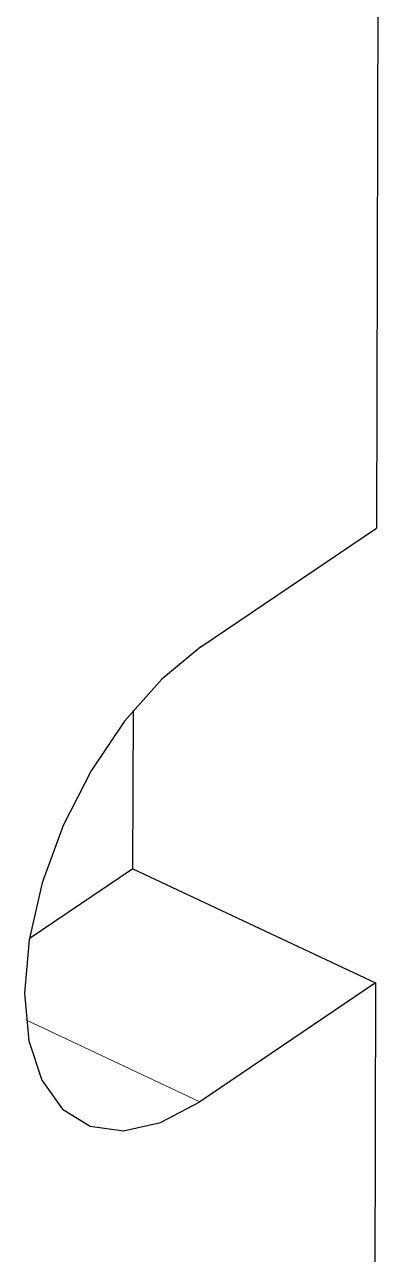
# Model space of a CAD drawing. Header units: millimetres. Extents: x -5 to 1672, y 0 to 1180.
# Drawn here: x 571.32 to 581.06, y 1051.74 to 1085.25 of the extents above; entities that cross this region are included whole.
import ezdxf

# ---------------------------------------------------------------- set-up
doc = ezdxf.new("R2010")
doc.units = ezdxf.units.MM
doc.header["$LTSCALE"] = 2

msp = doc.modelspace()

# ---------------------------------------------------------------- linework, layer by layer
at = {"color": 7, "linetype": 'Continuous', "lineweight": 25}
for p, q in [((581.0558865, 1123.692237), (580.9236784, 1071.5363641)), ((576.1304343, 1068.295156), (580.9236784, 1071.5363641)), ((574.2778178, 1062.2504218), (574.2887816, 1066.5756408)), ((574.2778178, 1062.2504218), (571.4483062, 1060.3370964)), ((574.2778178, 1062.2504218), (580.8922623, 1059.1427871)), ((580.8922623, 1059.1427871), (576.0990183, 1055.901579)), ((580.8922623, 1059.1427871), (580.7600542, 1006.9869142))]:
    msp.add_line(p, q, dxfattribs=at)
at = {"color": 8, "linetype": 'Continuous', "lineweight": 18}
msp.add_line((571.3548291, 1058.1305201), (576.0990183, 1055.901579), dxfattribs=at)
at = {"color": 7, "linetype": 'Continuous', "lineweight": 25, "flags": 128}
msp.add_lwpolyline([(576.1304343, 1068.295156), (575.0634362, 1067.4185481), (574.0491542, 1066.2751642), (573.1384486, 1064.9223382), (572.376986, 1063.4279066), (571.8029493, 1061.8668063), (571.4451231, 1060.3173174), (571.3214503, 1058.8571379), (571.4381324, 1057.5594871), (571.7893184, 1056.4894347), (572.3573984, 1055.7006377), (573.1138866, 1055.2326495), (574.0208493, 1055.1089371), (575.0328079, 1055.335704), (576.0990183, 1055.901579)], dxfattribs=at)

doc.saveas('drawing.dxf')
